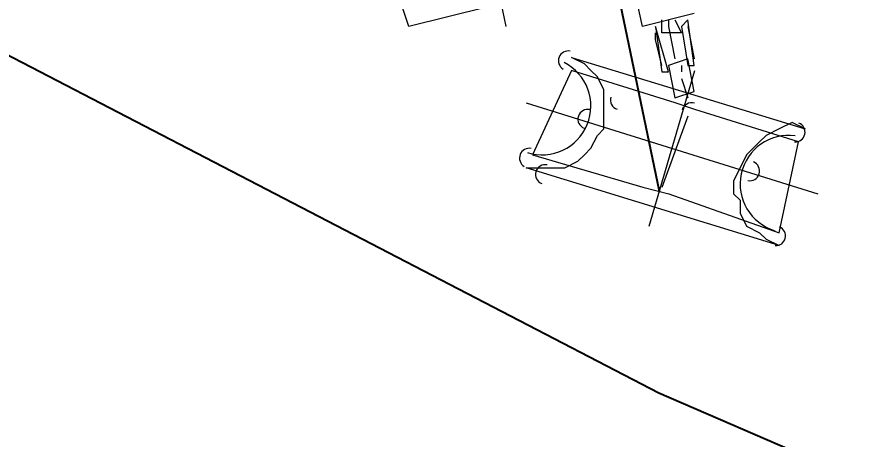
# Model space of a CAD drawing. Header units: millimetres. Extents: x -4 to 3776, y -4 to 4079.
# Drawn here: x 44.13 to 50.09, y 190.23 to 193.24 of the extents above; entities that cross this region are included whole.
import ezdxf
from ezdxf import colors
from ezdxf.entities.mleader import LeaderData, LeaderLine
from ezdxf.math import Vec2, Vec3

# ---------------------------------------------------------------- set-up
doc = ezdxf.new("R2010")
doc.units = ezdxf.units.MM
for name, color, linetype in [('BK_kedu', 255, 'Continuous'), ('EDGE', 7, 'Continuous'), ('PDF_FURN', 7, 'Continuous'), ('PDF_K1-CEN', 7, 'Continuous'), ('PDF_SHAPE_L', 7, 'Continuous')]:
    doc.layers.add(name, color=color, linetype=linetype)
doc.styles.get("Standard").update_dxf_attribs({"font": 'arial.ttf'})

# ---------------------------------------------------------------- blocks, each defined once
blk = doc.blocks.new('gear1')
at = {"layer": 'PDF_K1-CEN', "lineweight": 0}
for points in [[(3719.9593, 3404.4365), (3719.9131, 3404.6677)], [(3721.1153, 3404.4827), (3721.1153, 3404.4365), (3721.1615, 3404.2053)], [(3721.2078, 3404.159), (3721.2078, 3404.1128)], [(3721.2078, 3404.0666), (3721.254, 3403.9278)]]:
    blk.add_lwpolyline(points, dxfattribs=at)
at = {"layer": 'PDF_SHAPE_L', "lineweight": 0}
for points in [[(3720.0056, 3407.2108), (3720.0056, 3406.6097), (3720.0518, 3406.6097), (3720.2367, 3405.8236), (3720.1443, 3405.8236), (3720.3292, 3404.9913), (3720.5142, 3405.0376), (3720.5604, 3404.7139), (3720.0056, 3404.6214), (3719.8206, 3404.5752), (3719.2657, 3404.4365), (3719.1733, 3404.7139), (3719.3582, 3404.7601), (3719.1733, 3405.5924)], [(3721.3002, 3404.5289), (3720.9303, 3404.4365), (3720.6991, 3405.5), (3721.069, 3405.5462)], [(3721.1615, 3404.4827), (3721.2078, 3404.3902), (3721.069, 3404.3902), (3721.069, 3404.4827)], [(3721.2078, 3404.4827), (3721.2078, 3404.4827)], [(3721.0228, 3404.4365), (3721.0228, 3404.4365)], [(3721.0228, 3404.4365), (3721.0228, 3404.4365)], [(3721.2078, 3404.4365), (3721.2078, 3404.4365)], [(3721.254, 3404.4365), (3721.3002, 3404.2053)], [(3721.254, 3404.4365), (3721.254, 3404.4365)], [(3721.069, 3404.159), (3721.0228, 3404.344), (3721.0228, 3404.3902)], [(3721.069, 3404.3902), (3721.069, 3404.3902)], [(3721.3002, 3404.2053), (3721.3002, 3404.2053)], [(3721.069, 3404.159), (3721.069, 3404.159)]]:
    blk.add_lwpolyline(points, dxfattribs=at)
for points in [[(3721.254, 3404.159), (3721.3002, 3404.159), (3721.254, 3404.4827), (3721.2078, 3404.4365)], [(3721.1153, 3404.1128), (3721.0228, 3404.4365), (3721.069, 3404.1128)], [(3721.1615, 3403.9278), (3721.3002, 3403.9741), (3721.254, 3404.2053), (3721.1153, 3404.159)]]:
    blk.add_lwpolyline(points, close=True, dxfattribs=at)

msp = doc.modelspace()

# ---------------------------------------------------------------- linework, layer by layer
at = {"color": 4, "lineweight": 25}
msp.add_line((48.7057, 192.0004), (38.714, 239.9737), dxfattribs=at)
at = {"layer": 'EDGE', "color": 0, "lineweight": 25}
msp.add_lwpolyline([(14.5748, 218.3743), (27.2506, 202.771), (38.0922, 196.0717), (48.7007, 190.5651), (59.0388, 186.1081), (69.0694, 182.5571), (78.7551, 179.7689), (88.0587, 177.6001), (96.943, 175.9073), (105.3706, 174.5472), (113.3044, 173.3763), (120.7115, 172.2545), (127.6762, 171.1267), (134.4108, 170.0302), (141.1336, 169.0069), (148.0631, 168.0988), (155.4176, 167.3478)], dxfattribs=at)
at = {"layer": 'PDF_FURN', "lineweight": 0}
for points in [[(49.5581, 191.6139), (47.7548, 192.1687), (47.8473, 192.1687), (47.9398, 192.1687), (48.0323, 192.1687), (48.1248, 192.215), (48.171, 192.2612), (48.2172, 192.3074), (48.2635, 192.3999), (48.3097, 192.4461), (48.3097, 192.5386), (48.3097, 192.6311), (48.3097, 192.7236), (48.2635, 192.8161), (48.2172, 192.8623), (48.171, 192.9085), (48.0785, 192.9548), (49.7431, 192.4461), (49.6506, 192.4924), (49.5581, 192.4461), (49.4657, 192.3999), (49.4194, 192.3537), (49.3732, 192.3074), (49.327, 192.2612), (49.2807, 192.1687), (49.2345, 192.0762), (49.2345, 191.9838), (49.2807, 191.9375), (49.2807, 191.845), (49.327, 191.7526), (49.4194, 191.7063), (49.4657, 191.6601)], [(49.6969, 192.3537), (48.957, 192.5849), (48.8183, 192.6311), (48.0785, 192.8623), (47.8011, 192.2612), (48.5871, 192.03), (48.7721, 191.9838), (49.5581, 191.7063)]]:
    msp.add_lwpolyline(points, close=True, dxfattribs=at)
for points in [[(48.6334, 191.7526), (48.957, 192.8623)], [(47.7548, 192.6311), (49.8356, 191.9838)], [(48.7259, 192.03), (48.9108, 192.5386)]]:
    msp.add_lwpolyline(points, dxfattribs=at)
for centre, radius, start, end in [((48.0554, 192.9317), 0.0694, 77.65874, 239.4618), ((47.8704, 192.608), 0.3468, 252.21871, 63.39103), ((48.4257, 192.6523), 0.0694, 162.87374, 252.87109), ((48.9339, 192.5618), 0.0694, 72.87374, 162.87109), ((48.1941, 192.5155), 0.0694, 77.08988, 248.65495), ((49.6737, 192.423), 0.0694, 266.28303, 68.0861), ((49.6275, 192.0531), 0.3468, 82.3538, 253.52612), ((47.7779, 192.2381), 0.0694, 78.37484, 238.74667), ((49.3501, 192.1456), 0.0694, 257.08988, 68.65495), ((47.8915, 192.1214), 0.0694, 77.90302, 249.46809), ((49.535, 191.6832), 0.0694, 266.99816, 67.36999)]:
    msp.add_arc(centre, radius, start, end, dxfattribs=at)
at = {"layer": 'PDF_SHAPE_L', "lineweight": 0}
msp.add_lwpolyline([(47.8221, 192.1445), (47.8221, 192.1445)], dxfattribs=at)

# ---------------------------------------------------------------- block references
at = {"color": 4, "lineweight": 25}
msp.add_blockref('gear1', (-3672.3461, -3211.2609, 1.6791), dxfattribs=at)

# ---------------------------------------------------------------- leaders
at = {"layer": 'BK_kedu'}
ml = msp.add_multileader_mtext('Standard', dxfattribs=at)
ml.set_content('', color=256)
ml.set_leader_properties()
ml.build(insert=Vec2(0, 0))
ml.multileader.update_dxf_attribs({"text_right_attachment_type": 6, "dogleg_length": 0.36, "arrow_head_size": 0.18})
ctx = ml.context
ctx.base_point, ctx.char_height, ctx.arrow_head_size, ctx.landing_gap_size, ctx.plane_origin = Vec3(3775.9986, 4079.3284), 0.18, 0.18, 0.09, Vec3(3774.6386, 4079.3284)
ctx.right_attachment = 6
notes = []
notes.append((ctx, [(0, (0, 0, 0), (0, 0), (1, 0), 1, [])]))
ctx.mtext.insert, ctx.mtext.flow_direction = Vec3(3776.0886, 4079.4184), 5
for ctx, leaders in notes:
    for number, flags, end, landing, length, lines in leaders:
        leader = LeaderData()
        leader.index, (leader.has_last_leader_line, leader.has_dogleg_vector, leader.attachment_direction) = number, flags
        leader.last_leader_point, leader.dogleg_vector, leader.dogleg_length = Vec3(end), Vec3(landing), length
        for number, points, colour, breaks in lines:
            line = LeaderLine()
            line.index, line.vertices, line.color, line.breaks = number, Vec3.list(points), colors.encode_raw_color(colour), breaks
            leader.lines.append(line)
        ctx.leaders.append(leader)

doc.saveas('drawing.dxf')
